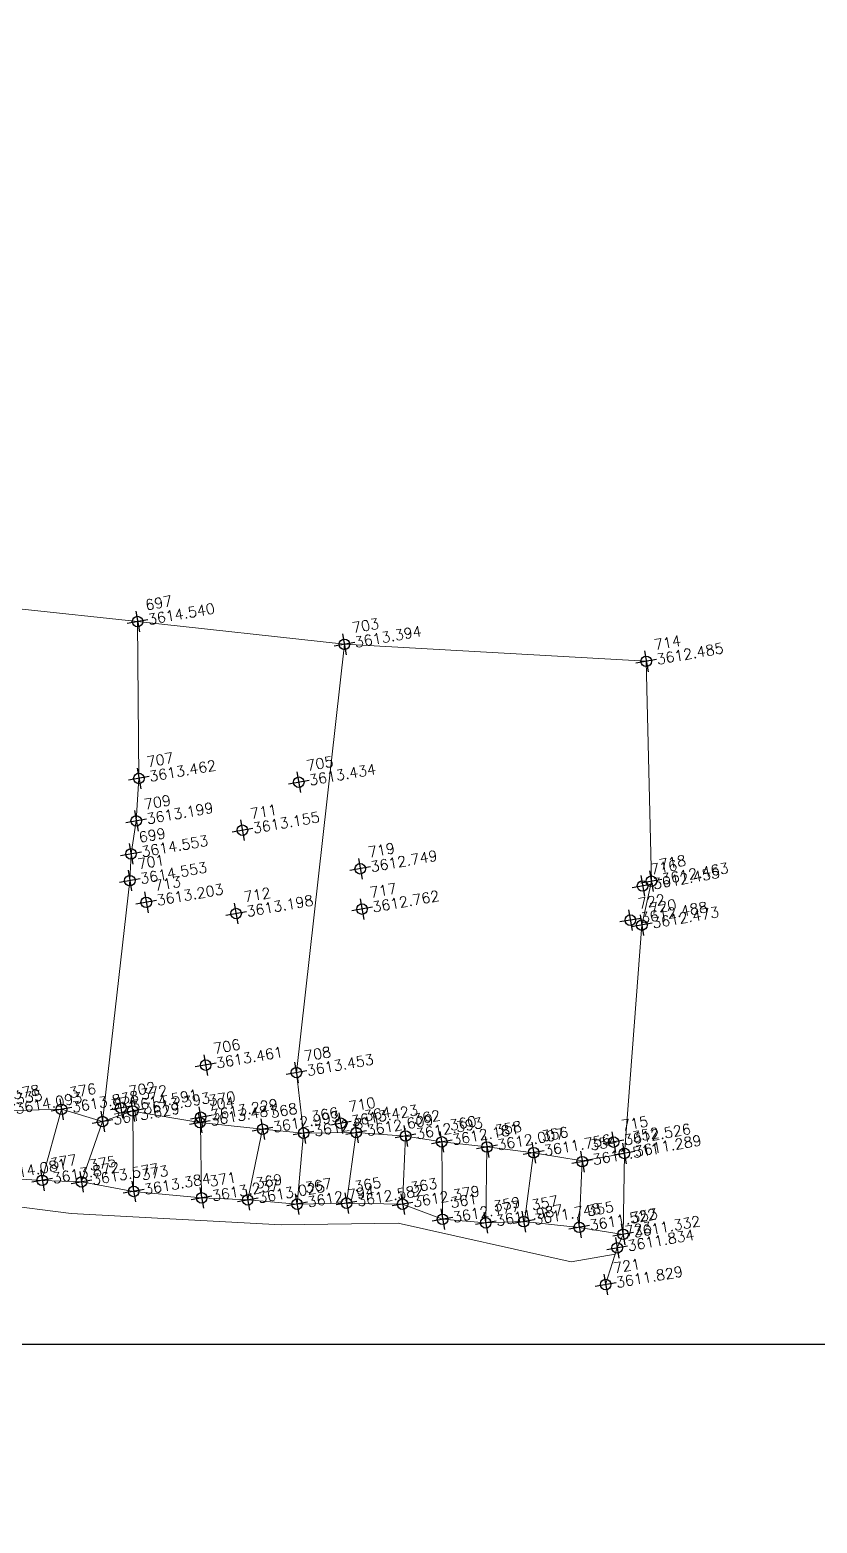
# Model space of a CAD drawing. Header units: millimetres. Extents: x 736950 to 738835, y 8500595 to 8502131.
# Drawn here: x 737886.87 to 737894.35, y 8501298.3 to 8501312.47 of the extents above; entities that cross this region are included whole.
import ezdxf

# ---------------------------------------------------------------- set-up
doc = ezdxf.new("R2010")
doc.units = ezdxf.units.MM
doc.layers.add('Cuadricula Coordenadas', color=5, linetype='Continuous')
doc.layers.add('pista', color=251, linetype='Continuous', lineweight=5)
doc.styles.add('5mm', font='arial.ttf', dxfattribs={"height": 3})

msp = doc.modelspace()

# ---------------------------------------------------------------- hatches: boundary and pattern name
at = {"layer": 'pista'}
h = msp.add_hatch(dxfattribs=at)
h.set_pattern_fill('HONEY', color=256, scale=3, angle=9.94991650582834, style=0)
h.set_pattern_definition([(9.94991650582834, (1479841.21072825, -18.49207214638591), (0.4979252195647159, 0.4170677100899267), [0.375, -0.75]), (129.9499165058283, (1479841.21072825, -18.49207214638591), (-0.6101538418184378, 0.222682034283025), [0.3749999999999999, -0.7499999999999998]), (69.94991650582834, (1479841.21072825, -18.49207214638591), (-0.112228622253722, 0.6397497443729518), [-0.75, 0.375])])
h.paths.add_polyline_path([(737744.7999806425, 8501250.923935566), (737743.4751223363, 8501250.754223157), (737756.465848178, 8501242.026572531), (737763.5739612179, 8501242.006896213), (737770.002546867, 8501243.455222024), (737769.8468594846, 8501244.342704736), (737763.4750639071, 8501242.907173423), (737756.7405500773, 8501242.925815564)])
h.paths.add_polyline_path([(737794.2809870465, 8501256.017245878), (737809.7820272583, 8501263.709828075), (737823.391616501, 8501273.483615467), (737837.0791595323, 8501280.557800073), (737851.5530432165, 8501285.77819753), (737870.8510758049, 8501293.050216693, -0.9976846880626209), (737871.0089264096, 8501292.63424804), (737865.2748787645, 8501289.581801567, 0.7845063948290762), (737866.1540430214, 8501286.121818589), (737883.2588851704, 8501291.348365877), (737897.4188924351, 8501296.516943583), (737903.2981396064, 8501301.44146652, -0.5512150924587264), (737904.1219025984, 8501301.177325813), (737906.855912117, 8501297.98174819, 0.5618964424650519), (737910.2738656431, 8501298.536066804), (737914.22079628, 8501308.558674501), (737925.6412323939, 8501300.72656757, 0.340189525830376), (737928.7023693406, 8501300.894137181), (737936.9171069289, 8501306.117412793, -0.358727273887905), (737938.1716059428, 8501305.962964654), (737943.1732157968, 8501301.051021611, 0.3417074120720416), (737946.0555081918, 8501300.709858142), (737955.8779356404, 8501307.072689936), (737971.8320576148, 8501314.464803053), (737988.5677626224, 8501323.411181662), (738023.1375471824, 8501336.282937778), (738044.4246208373, 8501357.728329657), (738061.4456776979, 8501362.208386911), (738078.9085143938, 8501363.070318012), (738112.0997810266, 8501372.051506756), (738118.6561313582, 8501373.365123207), (738128.3493353954, 8501376.976906104), (738155.2251721952, 8501366.826195797), (738176.6167526407, 8501363.543890122), (738193.8053773039, 8501353.328603027), (738204.7313956148, 8501340.877429372), (738207.705198212, 8501335.751671141), (738214.35685511, 8501331.742925933), (738229.9282901662, 8501313.374534177), (738233.5603594936, 8501308.186787868), (738234.53883727, 8501308.358438132), (738230.6417003467, 8501313.924784988), (738214.9478837823, 8501332.43754055), (738208.3676942562, 8501336.403214611), (738205.4657963786, 8501341.405035153), (738194.387784551, 8501354.029418997), (738176.9261677533, 8501364.406946706), (738155.4549153853, 8501367.70147717), (738128.3514754312, 8501377.93815071), (738118.4090486554, 8501374.233504975), (738111.8936108743, 8501372.928085677), (738078.7671659255, 8501363.964436961), (738061.3074614278, 8501363.102660457), (738043.958527311, 8501358.536303693), (738022.6381405202, 8501337.057350922), (737988.196920163, 8501324.233464561), (737971.4304040315, 8501315.270615296), (737955.4419368334, 8501307.862588815), (737945.5806043665, 8501301.47455489, -0.3391433520832071), (737943.8038299843, 8501301.693147572), (737938.8116631231, 8501306.59581691, 0.3560082385246841), (737936.4342009705, 8501306.876887502), (737928.158540546, 8501301.61487459, -0.3502196171718997), (737926.1502499409, 8501301.468794718), (737914.5128481541, 8501309.44969617, 0.4302069892023044), (737913.4330382891, 8501309.014522241), (737909.4507249827, 8501298.90206584, -0.5704007069138802), (737907.5397775185, 8501298.566836312), (737904.9064502402, 8501301.644734057, 0.4931454261128044), (737902.7202336333, 8501302.131411942), (737896.9620044216, 8501297.308254998), (737882.9728831241, 8501292.20205278), (737866.0373022418, 8501287.027224885, -0.7384715771871906), (737865.6977918843, 8501288.787355538), (737871.5108758068, 8501291.881875956, 0.9119586051647783), (737870.5337161538, 8501293.892406015), (737851.2416702455, 8501286.62264278), (737836.7183275839, 8501281.384406622), (737822.9200107896, 8501274.252970394), (737809.3164408724, 8501264.483505804), (737793.8201376351, 8501256.79327439), (737778.9884914039, 8501246.402265295), (737769.846859484, 8501244.34270474), (737770.0025468671, 8501243.455222024), (737779.3594973255, 8501245.563292695)])
h.paths.add_polyline_path([(738260.5182952256, 8501271.251537092), (738234.538837269, 8501308.358438132), (738233.56035949, 8501308.186787868), (738259.6897886079, 8501270.86568047), (738269.3749442189, 8501234.589470252), (738274.5057655985, 8501215.583008338), (738279.7983711922, 8501189.602392923), (738280.7089290785, 8501189.641305126), (738275.382018582, 8501215.790318219), (738270.2441657205, 8501234.822827347)])

# ---------------------------------------------------------------- linework, layer by layer
at = {"linetype": 'Continuous', "extrusion": (0.9849591664230046, 0.172787269436437, 0)}
for points, elevation in [([(8245942.582062785, 0), (8245942.382062787, 0)], 2195707.044162654), ([(8245942.030062787, 0), (8245941.830062788, 0)], 2195708.941162656), ([(8245941.376062785, 0), (8245941.176062788, 0)], 2195711.736162655), ([(8245941.113062786, 0), (8245940.913062786, 0)], 2195706.799162654), ([(8245940.816062788, 0), (8245940.616062787, 0)], 2195708.288162655), ([(8245940.721062786, 0), (8245940.521062789, 0)], 2195706.705162656), ([(8245940.459062788, 0), (8245940.259062788, 0)], 2195707.683162654), ([(8245940.421062787, 0), (8245940.221062784, 0)], 2195706.602162655), ([(8245939.906062786, 0), (8245939.706062787, 0)], 2195708.721162654), ([(8245940.173062786, 0), (8245939.973062786, 0)], 2195706.547162655), ([(8245939.282062788, 0), (8245939.082062787, 0)], 2195711.333162655), ([(8245939.312062787, 0), (8245939.112062788, 0)], 2195711.423162655), ([(8245939.943062786, 0), (8245939.743062786, 0)], 2195706.665162654), ([(8245939.691062788, 0), (8245939.491062788, 0)], 2195707.487162654), ([(8245939.526062786, 0), (8245939.326062788, 0)], 2195708.672162654), ([(8245938.982062787, 0), (8245938.782062788, 0)], 2195711.163162654), ([(8245938.917062786, 0), (8245938.717062788, 0)], 2195711.262162655), ([(8245938.324062787, 0), (8245938.124062787, 0)], 2195706.954162655), ([(8245938.105062785, 0), (8245937.905062785, 0)], 2195707.790162654), ([(8245938.147062787, 0), (8245937.947062787, 0)], 2195705.533162655), ([(8245938.063062787, 0), (8245937.863062788, 0)], 2195706.090162654), ([(8245938.014062786, 0), (8245937.814062788, 0)], 2195706.197162654), ([(8245937.965062786, 0), (8245937.765062788, 0)], 2195705.897162654), ([(8245937.796062786, 0), (8245937.596062788, 0)], 2195706.805162654), ([(8245937.845062787, 0), (8245937.645062787, 0)], 2195706.822162654), ([(8245937.631062787, 0), (8245937.431062789, 0)], 2195707.381162654), ([(8245937.55906279, 0), (8245937.359062788, 0)], 2195708.122162654), ([(8245937.527062787, 0), (8245937.327062787, 0)], 2195707.758162654), ([(8245937.446062787, 0), (8245937.246062787, 0)], 2195708.251162654), ([(8245937.333062789, 0), (8245937.133062787, 0)], 2195708.707162655), ([(8245937.219062786, 0), (8245937.019062786, 0)], 2195709.036162655), ([(8245936.935062787, 0), (8245936.735062788, 0)], 2195710.642162655), ([(8245937.097062788, 0), (8245936.897062789, 0)], 2195709.450162654), ([(8245936.967062787, 0), (8245936.767062787, 0)], 2195709.877162655), ([(8245936.811062787, 0), (8245936.611062787, 0)], 2195710.724162654), ([(8245936.803062787, 0), (8245936.603062789, 0)], 2195710.317162655), ([(8245937.515062784, 0), (8245937.315062788, 0)], 2195705.236162655), ([(8245937.436062787, 0), (8245937.236062787, 0)], 2195705.601162655), ([(8245937.261062785, 0), (8245937.061062788, 0)], 2195706.073162655), ([(8245937.089062787, 0), (8245936.889062786, 0)], 2195706.698162653), ([(8245936.995062788, 0), (8245936.795062788, 0)], 2195707.126162654), ([(8245936.874062788, 0), (8245936.674062788, 0)], 2195707.581162655), ([(8245936.802062788, 0), (8245936.602062788, 0)], 2195708.045162655), ([(8245936.701062788, 0), (8245936.501062788, 0)], 2195708.567162655), ([(8245936.494062787, 0), (8245936.294062788, 0)], 2195708.916162654), ([(8245936.390062787, 0), (8245936.190062786, 0)], 2195709.314162654), ([(8245936.339062787, 0), (8245936.139062789, 0)], 2195709.671162654), ([(8245936.194062785, 0), (8245935.994062788, 0)], 2195710.181162655), ([(8245936.057062787, 0), (8245935.857062787, 0)], 2195710.580162654), ([(8245935.940062787, 0), (8245935.740062787, 0)], 2195710.502162655), ([(8245935.616062785, 0), (8245935.416062787, 0)], 2195710.334162654)]:
    msp.add_lwpolyline(points, dxfattribs=dict(at, elevation=elevation))
at = {"linetype": 'Continuous', "extrusion": (-0.172787269436437, 0.9849591664230046, 0)}
for points, elevation in [([(-2195707.144162654, 0), (-2195706.944162655, 0)], 8245942.482062788), ([(-2195709.041162655, 0), (-2195708.841162655, 0)], 8245941.930062789), ([(-2195711.836162655, 0), (-2195711.636162655, 0)], 8245941.276062787), ([(-2195706.899162656, 0), (-2195706.699162655, 0)], 8245941.013062787), ([(-2195708.388162655, 0), (-2195708.188162655, 0)], 8245940.716062788), ([(-2195706.805162654, 0), (-2195706.605162655, 0)], 8245940.621062787), ([(-2195707.783162655, 0), (-2195707.583162655, 0)], 8245940.359062787), ([(-2195706.702162656, 0), (-2195706.502162655, 0)], 8245940.321062787), ([(-2195708.821162655, 0), (-2195708.621162655, 0)], 8245939.806062791), ([(-2195706.647162654, 0), (-2195706.447162654, 0)], 8245940.073062788), ([(-2195711.523162655, 0), (-2195711.323162654, 0)], 8245939.212062788), ([(-2195711.433162655, 0), (-2195711.233162655, 0)], 8245939.182062788), ([(-2195706.765162655, 0), (-2195706.565162655, 0)], 8245939.843062786), ([(-2195707.587162655, 0), (-2195707.387162655, 0)], 8245939.591062789), ([(-2195708.772162654, 0), (-2195708.572162654, 0)], 8245939.426062787), ([(-2195711.263162655, 0), (-2195711.063162655, 0)], 8245938.882062787), ([(-2195711.362162655, 0), (-2195711.162162655, 0)], 8245938.817062787), ([(-2195707.054162655, 0), (-2195706.854162655, 0)], 8245938.224062787), ([(-2195707.890162655, 0), (-2195707.690162655, 0)], 8245938.005062788), ([(-2195706.190162655, 0), (-2195705.990162655, 0)], 8245937.963062787), ([(-2195705.633162655, 0), (-2195705.433162655, 0)], 8245938.047062785), ([(-2195705.997162655, 0), (-2195705.797162654, 0)], 8245937.865062789), ([(-2195706.297162655, 0), (-2195706.097162655, 0)], 8245937.914062787), ([(-2195706.905162655, 0), (-2195706.705162655, 0)], 8245937.696062787), ([(-2195706.922162655, 0), (-2195706.722162655, 0)], 8245937.745062788), ([(-2195707.481162654, 0), (-2195707.281162654, 0)], 8245937.531062787), ([(-2195707.858162655, 0), (-2195707.658162654, 0)], 8245937.427062787), ([(-2195708.222162655, 0), (-2195708.022162654, 0)], 8245937.459062787), ([(-2195708.351162655, 0), (-2195708.151162655, 0)], 8245937.346062787), ([(-2195708.807162654, 0), (-2195708.607162654, 0)], 8245937.233062786), ([(-2195709.136162654, 0), (-2195708.936162654, 0)], 8245937.119062789), ([(-2195709.550162653, 0), (-2195709.350162655, 0)], 8245936.997062786), ([(-2195709.977162655, 0), (-2195709.777162654, 0)], 8245936.867062786), ([(-2195710.742162655, 0), (-2195710.542162654, 0)], 8245936.835062787), ([(-2195710.417162655, 0), (-2195710.217162654, 0)], 8245936.703062788), ([(-2195710.824162656, 0), (-2195710.624162655, 0)], 8245936.711062787), ([(-2195705.336162654, 0), (-2195705.136162654, 0)], 8245937.415062786), ([(-2195705.701162655, 0), (-2195705.501162655, 0)], 8245937.336062788), ([(-2195706.173162654, 0), (-2195705.973162655, 0)], 8245937.161062787), ([(-2195706.798162655, 0), (-2195706.598162655, 0)], 8245936.989062788), ([(-2195707.226162654, 0), (-2195707.026162654, 0)], 8245936.895062787), ([(-2195707.681162654, 0), (-2195707.481162654, 0)], 8245936.774062788), ([(-2195708.145162654, 0), (-2195707.945162654, 0)], 8245936.702062787), ([(-2195708.667162655, 0), (-2195708.467162656, 0)], 8245936.601062789), ([(-2195709.016162654, 0), (-2195708.816162654, 0)], 8245936.394062787), ([(-2195709.414162654, 0), (-2195709.214162656, 0)], 8245936.290062787), ([(-2195709.771162654, 0), (-2195709.571162654, 0)], 8245936.239062788), ([(-2195710.281162655, 0), (-2195710.081162654, 0)], 8245936.094062787), ([(-2195710.680162655, 0), (-2195710.480162655, 0)], 8245935.957062786), ([(-2195710.602162655, 0), (-2195710.402162656, 0)], 8245935.84006279), ([(-2195710.434162655, 0), (-2195710.234162655, 0)], 8245935.516062788)]:
    msp.add_lwpolyline(points, dxfattribs=dict(at, elevation=elevation))
at = {"linetype": 'Continuous'}
for centre in [(737887.8945220228, 8501306.85814782), (737889.8583681341, 8501306.64222781), (737892.7243318786, 8501306.481004933), (737887.907031526, 8501305.368909923), (737889.4249535435, 8501305.333657296), (737887.8821779737, 8501304.966563927), (737888.8907383031, 8501304.877490574), (737887.8325633606, 8501304.653279088), (737890.0086772778, 8501304.512161342), (737887.8212418492, 8501304.399505915), (737892.6892098766, 8501304.34886717), (737892.7726725836, 8501304.3939668), (737887.9772081028, 8501304.193354204), (737888.8303869293, 8501304.08717563), (737890.0260734411, 8501304.129410282), (737892.5736029992, 8501304.024005584), (737892.6823451291, 8501303.977089178), (737888.5416038911, 8501302.648640836), (737889.4028701661, 8501302.577384934), (737887.1725602624, 8501302.228772352), (737887.7356966485, 8501302.242278293), (737887.8495538556, 8501302.21250353), (737887.5625326817, 8501302.112404352), (737888.4860766536, 8501302.102837091), (737888.4943543831, 8501302.154037476), (737889.8242184586, 8501302.096962603), (737889.0819230328, 8501302.039844297), (737889.4712225145, 8501302.002549345), (737889.9708031524, 8501302.007951776), (737890.4394694938, 8501301.975442383), (737890.7832188082, 8501301.920004051), (737891.21207195, 8501301.871372962), (737891.6551118592, 8501301.817108434), (737892.414134814, 8501301.917772003), (737892.5163270871, 8501301.809805622), (737892.1168310044, 8501301.73160153), (737886.9892289441, 8501301.55496034), (737887.3623892341, 8501301.540215919), (737887.857527733, 8501301.449403657), (737888.502846622, 8501301.387982724), (737888.9406511487, 8501301.369349513), (737889.409714829, 8501301.328787662), (737889.8791765656, 8501301.338043895), (737890.4107767646, 8501301.328757973), (737890.7902944786, 8501301.185174184), (737891.200278103, 8501301.151507763), (737891.5607206759, 8501301.162959902), (737892.0881040051, 8501301.108262328), (737892.5047745684, 8501301.042265043), (737892.4481638637, 8501300.913547415), (737892.3386737992, 8501300.565392382)]:
    msp.add_circle(centre, 0.05, dxfattribs=at)
at = {"layer": 'Cuadricula Coordenadas', "color": 8}
msp.add_line((736950.2264744169, 8501300), (738552.8979275209, 8501300), dxfattribs=at)
at = {"layer": 'pista'}
for p, q in [((737885.1458654694, 8501301.507822182), (737887.2650749118, 8501301.240858197)), ((737887.2650749118, 8501301.240858197), (737889.2573569566, 8501301.131730804)), ((737889.2573569566, 8501301.131730804), (737890.3674684789, 8501301.147315975)), ((737890.3674684789, 8501301.147315975), (737892.0110595874, 8501300.781432996)), ((737892.0110595874, 8501300.781432996), (737892.4297123366, 8501300.854875498))]:
    msp.add_line(p, q, dxfattribs=at)
for points in [[(737887.8945220228, 8501306.85814782), (737885.6429132588, 8501307.09973212), (737885.4922375785, 8501304.752391318), (737885.4492238691, 8501304.436203366), (737885.2110282092, 8501302.327326927)], [(737889.8583681341, 8501306.64222781), (737887.8945220228, 8501306.85814782), (737887.907031526, 8501305.368909923), (737887.8821779737, 8501304.966563927), (737887.8325633606, 8501304.653279088), (737887.8212418492, 8501304.399505915), (737887.5625326817, 8501302.112404352)], [(737892.5163270871, 8501301.809805622), (737892.6821478835, 8501303.97821356), (737892.7726725836, 8501304.3939668), (737892.7243318786, 8501306.481004933), (737889.8583681341, 8501306.64222781), (737889.4028701661, 8501302.577384934), (737889.4712225145, 8501302.002549345)], [(737892.5163270871, 8501301.809805622), (737892.1154487063, 8501301.739481203), (737891.6551118592, 8501301.817108434), (737891.21207195, 8501301.871372962), (737890.7832188082, 8501301.920004051), (737890.4394694938, 8501301.975442383), (737889.9708031524, 8501302.007951776), (737889.4712225148, 8501302.002549345), (737889.0819230328, 8501302.039844297), (737888.4860766536, 8501302.102837091), (737887.8424863542, 8501302.212278979), (737887.5625326817, 8501302.112404352), (737887.1725602624, 8501302.228772352), (737886.6357239635, 8501302.215819046)], [(737887.1725602624, 8501302.228772352), (737886.9844038272, 8501301.554113891)], [(737887.8493810683, 8501302.21348849), (737887.857527733, 8501301.449403657)], [(737887.5625326817, 8501302.112404352), (737887.3623892341, 8501301.540215919)], [(737888.4930207423, 8501302.104055263), (737888.502846622, 8501301.387982724)], [(737889.0819230328, 8501302.039844297), (737888.9406511487, 8501301.369349513)], [(737889.4712225148, 8501302.002549345), (737889.409714829, 8501301.328787662)], [(737889.9708031524, 8501302.007951776), (737889.8791765656, 8501301.338043895)], [(737890.4394694938, 8501301.975442383), (737890.4107767646, 8501301.328757973)], [(737890.7832188082, 8501301.920004051), (737890.7902944786, 8501301.185174184)], [(737891.21207195, 8501301.871372962), (737891.200278103, 8501301.151507763)], [(737891.6551118592, 8501301.817108434), (737891.5677532722, 8501301.1641936)], [(737892.1154487063, 8501301.739481203), (737892.0881040051, 8501301.108262328)], [(737892.5047745684, 8501301.042265043), (737892.5163270871, 8501301.809805622)], [(737886.4877133757, 8501301.58373767), (737886.989409722, 8501301.553929832), (737887.3623892341, 8501301.540215919), (737887.857527733, 8501301.449403657), (737888.502846622, 8501301.387982724), (737888.9406511487, 8501301.369349513), (737889.409714829, 8501301.328787662), (737889.8791765656, 8501301.338043895), (737890.4107767646, 8501301.328757973), (737890.7902944786, 8501301.185174184), (737891.200278103, 8501301.151507763), (737891.5605478889, 8501301.163944859), (737892.0881040051, 8501301.108262328), (737892.5047745684, 8501301.042265043), (737892.4481638637, 8501300.913547415), (737892.3386737992, 8501300.565392382)]]:
    msp.add_lwpolyline(points, dxfattribs=at)

# ---------------------------------------------------------------- texts
at = {"color": 2, "char_height": 0.1, "attachment_point": 1, "rotation": 9.94991650582834, "style": '5mm'}
for s, insert, width in [('\\Ftxt.shx;\\W1.0000000000;\\T1.0000000000;\\o\\l697', (737887.9601883583, 8501307.062568787), 0.4), ('\\Ftxt.shx;\\W1.0000000000;\\T1.0000000000;\\o\\l703', (737889.9240344696, 8501306.846648779), 0.3833333333333333), ('\\Ftxt.shx;\\W1.0000000000;\\T1.0000000000;\\o\\l714', (737892.7899982141, 8501306.685425902), 0.3666666666666667), ('\\Ftxt.shx;\\W1.0000000000;\\T1.0000000000;\\o\\l707', (737887.9726978615, 8501305.57333089), 0.3833333333333333), ('\\Ftxt.shx;\\W1.0000000000;\\T1.0000000000;\\o\\l705', (737889.490619879, 8501305.538078263), 0.3833333333333333), ('\\Ftxt.shx;\\W1.0000000000;\\T1.0000000000;\\o\\l709', (737887.9478443093, 8501305.170984896), 0.3833333333333333), ('\\Ftxt.shx;\\W1.0000000000;\\T1.0000000000;\\o\\l711', (737888.9564046386, 8501305.081911543), 0.3333333333333333), ('\\Ftxt.shx;\\W1.0000000000;\\T1.0000000000;\\o\\l699', (737887.8982296961, 8501304.857700055), 0.4), ('\\Ftxt.shx;\\W1.0000000000;\\T1.0000000000;\\o\\l719', (737890.0743436133, 8501304.71658231), 0.3666666666666667), ('\\Ftxt.shx;\\W1.0000000000;\\T1.0000000000;\\o\\l701', (737887.8869081847, 8501304.603926882), 0.35), ('\\Ftxt.shx;\\W1.0000000000;\\T1.0000000000;\\o\\l716', (737892.7548762121, 8501304.553288138), 0.3666666666666667), ('\\Ftxt.shx;\\W1.0000000000;\\T1.0000000000;\\o\\l718', (737892.8383389191, 8501304.598387767), 0.3666666666666667), ('\\Ftxt.shx;\\W1.0000000000;\\T1.0000000000;\\o\\l713', (737888.0428744383, 8501304.397775171), 0.3666666666666667), ('\\Ftxt.shx;\\W1.0000000000;\\T1.0000000000;\\o\\l712', (737888.8960532648, 8501304.291596599), 0.3666666666666667), ('\\Ftxt.shx;\\W1.0000000000;\\T1.0000000000;\\o\\l717', (737890.0917397767, 8501304.33383125), 0.3666666666666666), ('\\Ftxt.shx;\\W1.0000000000;\\T1.0000000000;\\o\\l722', (737892.6392693347, 8501304.228426551), 0.4), ('\\Ftxt.shx;\\W1.0000000000;\\T1.0000000000;\\o\\l720', (737892.7480114646, 8501304.181510147), 0.3833333333333333), ('\\Ftxt.shx;\\W1.0000000000;\\T1.0000000000;\\o\\l706', (737888.6072702266, 8501302.853061803), 0.3833333333333333), ('\\Ftxt.shx;\\W1.0000000000;\\T1.0000000000;\\o\\l708', (737889.4685365016, 8501302.781805903), 0.3833333333333333), ('\\Ftxt.shx;\\W1.0000000000;\\T1.0000000000;\\o\\l378', (737886.701390299, 8501302.420240013), 0.4), ('\\Ftxt.shx;\\W1.0000000000;\\T1.0000000000;\\o\\l376', (737887.2382265979, 8501302.43319332), 0.4), ('\\Ftxt.shx;\\W1.0000000000;\\T1.0000000000;\\o\\l702', (737887.801362984, 8501302.44669926), 0.3833333333333333), ('\\Ftxt.shx;\\W1.0000000000;\\T1.0000000000;\\o\\l372', (737887.9152201911, 8501302.416924499), 0.4), ('\\Ftxt.shx;\\W1.0000000000;\\T1.0000000000;\\o\\l374', (737887.6281990173, 8501302.31682532), 0.4), ('\\Ftxt.shx;\\W1.0000000000;\\T1.0000000000;\\o\\l704', (737888.5517429891, 8501302.30725806), 0.3833333333333333), ('\\Ftxt.shx;\\W1.0000000000;\\T1.0000000000;\\o\\l370', (737888.5600207186, 8501302.358458443), 0.3833333333333333), ('\\Ftxt.shx;\\W1.0000000000;\\T1.0000000000;\\o\\l368', (737889.1475893683, 8501302.244265266), 0.4), ('\\Ftxt.shx;\\W1.0000000000;\\T1.0000000000;\\o\\l710', (737889.8898847941, 8501302.301383572), 0.35), ('\\Ftxt.shx;\\W1.0000000000;\\T1.0000000000;\\o\\l366', (737889.53688885, 8501302.206970312), 0.4), ('\\Ftxt.shx;\\W1.0000000000;\\T1.0000000000;\\o\\l364', (737890.0364694879, 8501302.212372743), 0.4), ('\\Ftxt.shx;\\W1.0000000000;\\T1.0000000000;\\o\\l362', (737890.5051358293, 8501302.179863352), 0.4), ('\\Ftxt.shx;\\W1.0000000000;\\T1.0000000000;\\o\\l360', (737890.8488851438, 8501302.124425018), 0.3833333333333333), ('\\Ftxt.shx;\\W1.0000000000;\\T1.0000000000;\\o\\l715', (737892.4798011496, 8501302.12219297), 0.3666666666666667), ('\\Ftxt.shx;\\W1.0000000000;\\T1.0000000000;\\o\\l358', (737891.2777382855, 8501302.075793931), 0.4), ('\\Ftxt.shx;\\W1.0000000000;\\T1.0000000000;\\o\\l356', (737891.7207781947, 8501302.021529403), 0.4), ('\\Ftxt.shx;\\W1.0000000000;\\T1.0000000000;\\o\\l354', (737892.1824973399, 8501301.936022498), 0.4), ('\\Ftxt.shx;\\W1.0000000000;\\T1.0000000000;\\o\\l352', (737892.5819934226, 8501302.01422659), 0.4), ('\\Ftxt.shx;\\W1.0000000000;\\T1.0000000000;\\o\\l377', (737887.0548952796, 8501301.75938131), 0.4), ('\\Ftxt.shx;\\W1.0000000000;\\T1.0000000000;\\o\\l375', (737887.4280555696, 8501301.744636888), 0.4), ('\\Ftxt.shx;\\W1.0000000000;\\T1.0000000000;\\o\\l373', (737887.9231940685, 8501301.653824624), 0.4), ('\\Ftxt.shx;\\W1.0000000000;\\T1.0000000000;\\o\\l371', (737888.5685129575, 8501301.592403693), 0.3666666666666667), ('\\Ftxt.shx;\\W1.0000000000;\\T1.0000000000;\\o\\l369', (737889.0063174842, 8501301.573770482), 0.4), ('\\Ftxt.shx;\\W1.0000000000;\\T1.0000000000;\\o\\l367', (737889.4753811645, 8501301.533208631), 0.4), ('\\Ftxt.shx;\\W1.0000000000;\\T1.0000000000;\\o\\l365', (737889.9448429011, 8501301.542464864), 0.4), ('\\Ftxt.shx;\\W1.0000000000;\\T1.0000000000;\\o\\l363', (737890.4764431001, 8501301.533178942), 0.4), ('\\Ftxt.shx;\\W1.0000000000;\\T1.0000000000;\\o\\l361', (737890.8559608142, 8501301.389595151), 0.3666666666666667), ('\\Ftxt.shx;\\W1.0000000000;\\T1.0000000000;\\o\\l357', (737891.6263870114, 8501301.36738087), 0.4), ('\\Ftxt.shx;\\W1.0000000000;\\T1.0000000000;\\o\\l359', (737891.2659444384, 8501301.35592873), 0.4), ('\\Ftxt.shx;\\W1.0000000000;\\T1.0000000000;\\o\\l355', (737892.1537703406, 8501301.312683297), 0.4), ('\\Ftxt.shx;\\W1.0000000000;\\T1.0000000000;\\o\\l353', (737892.5704409039, 8501301.246686012), 0.4), ('\\Ftxt.shx;\\W1.0000000000;\\T1.0000000000;\\o\\l723', (737892.5138301993, 8501301.117968382), 0.4), ('\\Ftxt.shx;\\W1.0000000000;\\T1.0000000000;\\o\\l721', (737892.4043401347, 8501300.769813351), 0.3666666666666667)]:
    msp.add_mtext(s, dxfattribs=dict(at, insert=insert, width=width))
at = {"color": 1, "char_height": 0.1, "attachment_point": 1, "rotation": 9.94991650582834, "style": '5mm'}
for s, insert, width in [('\\Ftxt.shx;\\W1.0000000000;\\T1.0000000000;\\o\\l3614.540', (737887.9843785762, 8501306.924674504), 0.7833333333333334), ('\\Ftxt.shx;\\W1.0000000000;\\T1.0000000000;\\o\\l3613.394', (737889.9482246875, 8501306.708754495), 0.8), ('\\Ftxt.shx;\\W1.0000000000;\\T1.0000000000;\\o\\l3612.485', (737892.814188432, 8501306.547531618), 0.8), ('\\Ftxt.shx;\\W1.0000000000;\\T1.0000000000;\\o\\l3613.462', (737887.9968880793, 8501305.435436606), 0.8), ('\\Ftxt.shx;\\W1.0000000000;\\T1.0000000000;\\o\\l3613.434', (737889.5148100968, 8501305.40018398), 0.8), ('\\Ftxt.shx;\\W1.0000000000;\\T1.0000000000;\\o\\l3613.199', (737887.9720345271, 8501305.033090612), 0.7666666666666666), ('\\Ftxt.shx;\\W1.0000000000;\\T1.0000000000;\\o\\l3613.155', (737888.9805948564, 8501304.94401726), 0.7666666666666666), ('\\Ftxt.shx;\\W1.0000000000;\\T1.0000000000;\\o\\l3614.553', (737887.9224199139, 8501304.719805771), 0.8), ('\\Ftxt.shx;\\W1.0000000000;\\T1.0000000000;\\o\\l3612.749', (737890.0985338312, 8501304.578688025), 0.8), ('\\Ftxt.shx;\\W1.0000000000;\\T1.0000000000;\\o\\l3614.553', (737887.9110984026, 8501304.466032598), 0.8), ('\\Ftxt.shx;\\W1.0000000000;\\T1.0000000000;\\o\\l3612.463', (737892.8625291368, 8501304.460493483), 0.8), ('\\Ftxt.shx;\\W1.0000000000;\\T1.0000000000;\\o\\l3612.455', (737892.7790664299, 8501304.415393854), 0.8), ('\\Ftxt.shx;\\W1.0000000000;\\T1.0000000000;\\o\\l3613.203', (737888.0670646562, 8501304.259880887), 0.7833333333333334), ('\\Ftxt.shx;\\W1.0000000000;\\T1.0000000000;\\o\\l3613.198', (737888.9202434826, 8501304.153702315), 0.7666666666666666), ('\\Ftxt.shx;\\W1.0000000000;\\T1.0000000000;\\o\\l3612.762', (737890.1159299945, 8501304.195936967), 0.8), ('\\Ftxt.shx;\\W1.0000000000;\\T1.0000000000;\\o\\l3612.488', (737892.6634595526, 8501304.090532267), 0.8), ('\\Ftxt.shx;\\W1.0000000000;\\T1.0000000000;\\o\\l3612.473', (737892.7722016824, 8501304.043615863), 0.8), ('\\Ftxt.shx;\\W1.0000000000;\\T1.0000000000;\\o\\l3613.461', (737888.6314604444, 8501302.715167519), 0.7666666666666666), ('\\Ftxt.shx;\\W1.0000000000;\\T1.0000000000;\\o\\l3613.453', (737889.4927267195, 8501302.643911619), 0.8), ('\\Ftxt.shx;\\W1.0000000000;\\T1.0000000000;\\o\\l3614.335', (737886.3490680101, 8501302.30462425), 0.8), ('\\Ftxt.shx;\\W1.0000000000;\\T1.0000000000;\\o\\l3613.838', (737887.2624168157, 8501302.295299036), 0.8), ('\\Ftxt.shx;\\W1.0000000000;\\T1.0000000000;\\o\\l3614.591', (737887.8255532018, 8501302.308804976), 0.7666666666666666), ('\\Ftxt.shx;\\W1.0000000000;\\T1.0000000000;\\o\\l3614.093', (737886.7255805167, 8501302.282345729), 0.7833333333333334), ('\\Ftxt.shx;\\W1.0000000000;\\T1.0000000000;\\o\\l3613.629', (737887.6523892351, 8501302.178931035), 0.8), ('\\Ftxt.shx;\\W1.0000000000;\\T1.0000000000;\\o\\l3613.393', (737887.939410409, 8501302.279030215), 0.8), ('\\Ftxt.shx;\\W1.0000000000;\\T1.0000000000;\\o\\l3613.481', (737888.575933207, 8501302.169363776), 0.7666666666666666), ('\\Ftxt.shx;\\W1.0000000000;\\T1.0000000000;\\o\\l3613.229', (737888.5842109364, 8501302.220564159), 0.8), ('\\Ftxt.shx;\\W1.0000000000;\\T1.0000000000;\\o\\l3613.423', (737889.914075012, 8501302.163489288), 0.8), ('\\Ftxt.shx;\\W1.0000000000;\\T1.0000000000;\\o\\l3612.993', (737889.1717795861, 8501302.106370982), 0.8), ('\\Ftxt.shx;\\W1.0000000000;\\T1.0000000000;\\o\\l3612.811', (737889.5610790679, 8501302.069076028), 0.7333333333333333), ('\\Ftxt.shx;\\W1.0000000000;\\T1.0000000000;\\o\\l3612.609', (737890.0606597058, 8501302.074478459), 0.7833333333333334), ('\\Ftxt.shx;\\W1.0000000000;\\T1.0000000000;\\o\\l3612.393', (737890.5293260472, 8501302.041969068), 0.8), ('\\Ftxt.shx;\\W1.0000000000;\\T1.0000000000;\\o\\l3612.181', (737890.8730753616, 8501301.986530734), 0.7333333333333333), ('\\Ftxt.shx;\\W1.0000000000;\\T1.0000000000;\\o\\l3612.007', (737891.3019285033, 8501301.937899647), 0.7666666666666668), ('\\Ftxt.shx;\\W1.0000000000;\\T1.0000000000;\\o\\l3611.756', (737891.7449684126, 8501301.883635119), 0.7666666666666667), ('\\Ftxt.shx;\\W1.0000000000;\\T1.0000000000;\\o\\l3612.526', (737892.5039913674, 8501301.984298687), 0.8), ('\\Ftxt.shx;\\W1.0000000000;\\T1.0000000000;\\o\\l3611.289', (737892.6061836404, 8501301.876332305), 0.7666666666666667), ('\\Ftxt.shx;\\W1.0000000000;\\T1.0000000000;\\o\\l3611.511', (737892.2066875577, 8501301.798128216), 0.7), ('\\Ftxt.shx;\\W1.0000000000;\\T1.0000000000;\\o\\l3614.081', (737886.5775699291, 8501301.650264354), 0.75), ('\\Ftxt.shx;\\W1.0000000000;\\T1.0000000000;\\o\\l3613.872', (737887.0790854974, 8501301.621487025), 0.8), ('\\Ftxt.shx;\\W1.0000000000;\\T1.0000000000;\\o\\l3613.577', (737887.4522457875, 8501301.606742604), 0.8), ('\\Ftxt.shx;\\W1.0000000000;\\T1.0000000000;\\o\\l3613.384', (737887.9473842863, 8501301.51593034), 0.8), ('\\Ftxt.shx;\\W1.0000000000;\\T1.0000000000;\\o\\l3613.237', (737888.5927031754, 8501301.45450941), 0.8), ('\\Ftxt.shx;\\W1.0000000000;\\T1.0000000000;\\o\\l3613.025', (737889.030507702, 8501301.435876198), 0.7833333333333334), ('\\Ftxt.shx;\\W1.0000000000;\\T1.0000000000;\\o\\l3612.794', (737889.4995713823, 8501301.395314347), 0.8), ('\\Ftxt.shx;\\W1.0000000000;\\T1.0000000000;\\o\\l3612.582', (737889.9690331189, 8501301.40457058), 0.8), ('\\Ftxt.shx;\\W1.0000000000;\\T1.0000000000;\\o\\l3612.379', (737890.500633318, 8501301.395284658), 0.8), ('\\Ftxt.shx;\\W1.0000000000;\\T1.0000000000;\\o\\l3612.177', (737890.8801510319, 8501301.251700867), 0.7666666666666666), ('\\Ftxt.shx;\\W1.0000000000;\\T1.0000000000;\\o\\l3611.987', (737891.2901346562, 8501301.218034446), 0.7666666666666666), ('\\Ftxt.shx;\\W1.0000000000;\\T1.0000000000;\\o\\l3611.748', (737891.6505772292, 8501301.229486587), 0.7666666666666667), ('\\Ftxt.shx;\\W1.0000000000;\\T1.0000000000;\\o\\l3611.522', (737892.1779605584, 8501301.174789013), 0.7666666666666667), ('\\Ftxt.shx;\\W1.0000000000;\\T1.0000000000;\\o\\l3611.332', (737892.5946311217, 8501301.108791728), 0.7666666666666667), ('\\Ftxt.shx;\\W1.0000000000;\\T1.0000000000;\\o\\l3611.834', (737892.5380204171, 8501300.980074098), 0.7666666666666667), ('\\Ftxt.shx;\\W1.0000000000;\\T1.0000000000;\\o\\l3611.829', (737892.4285303525, 8501300.631919067), 0.7666666666666667)]:
    msp.add_mtext(s, dxfattribs=dict(at, insert=insert, width=width))

doc.saveas('drawing.dxf')
